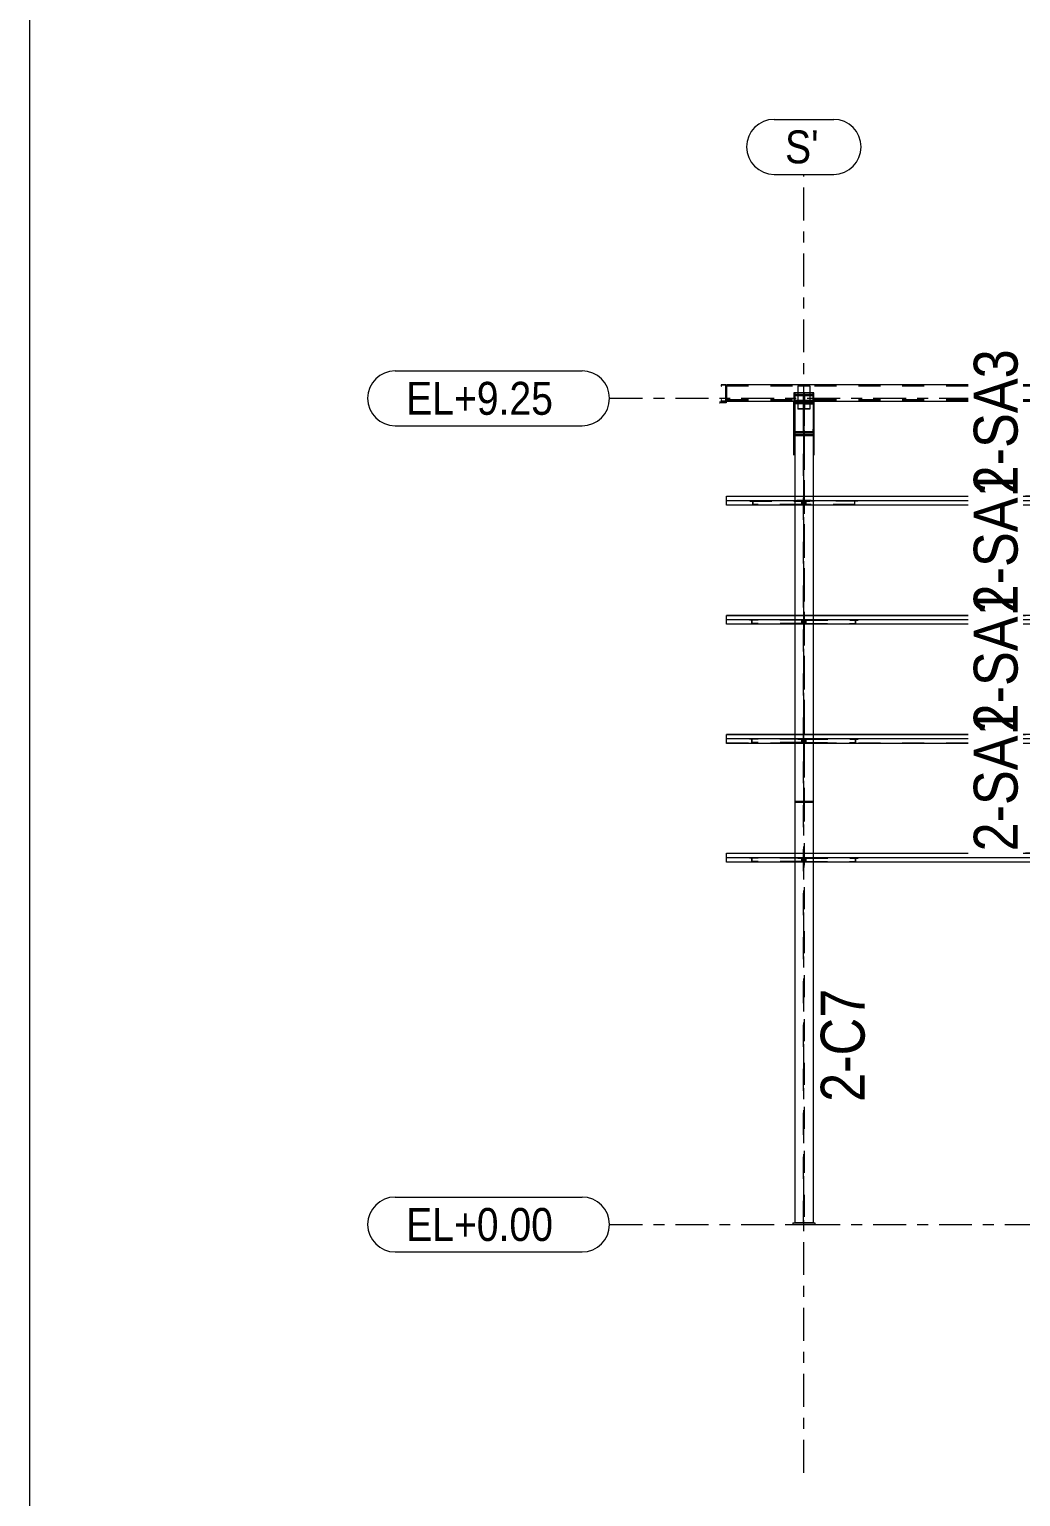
# Model space of a CAD drawing. Header units: millimetres. Extents: x -56 to 1115, y -311 to 509.
# Drawn here: x -53.9 to 36.4, y -8.1 to 125.5 of the extents above; entities that cross this region are included whole.
import ezdxf

# ---------------------------------------------------------------- set-up
doc = ezdxf.new("R2010")
doc.units = ezdxf.units.MM
for name, pattern in [('XKITLINE00', [0]), ('XKITLINE02', [4, 2, -2]), ('XKITLINE03', [6, 3, -1, 1, -1])]:
    doc.linetypes.add(name, pattern=pattern)
for name, color, linetype, lineweight in [('DrawingSheet', 5, 'Continuous', 0), ('Part', 2, 'Continuous', 0), ('PartMark', 7, 'Continuous', 0), ('S-grid', 1, 'Continuous', 0)]:
    doc.layers.add(name, color=color, linetype=linetype, lineweight=lineweight)
doc.styles.add('ARIAL', font='ARIAL.TTF')

# ---------------------------------------------------------------- blocks, each defined once
blk = doc.blocks.new('*A209')
at = {"layer": 'DrawingSheet', "color": 5, "linetype": 'XKITLINE00', "lineweight": 0}
blk.add_line((-53.85, 508.73), (-53.85, -311.27), dxfattribs=at)
blk = doc.blocks.new('*A212')
at = {"layer": 'S-grid', "color": 1, "linetype": 'XKITLINE03', "lineweight": 0}
blk.add_line((-1.03, 91.88), (31.63, 91.88), dxfattribs=at)
at = {"layer": 'S-grid', "color": 3, "style": 'ARIAL', "width": 0.85}
blk.add_text('EL+9.25', height=3, dxfattribs=at).set_placement((-19.55, 90.38))
blk = doc.blocks.new('*A213')
at = {"layer": 'S-grid', "color": 1, "linetype": 'XKITLINE03', "lineweight": 0}
blk.add_line((-1.03, 16.67), (1107.62, 16.67), dxfattribs=at)
at = {"layer": 'S-grid', "color": 3, "style": 'ARIAL', "width": 0.85}
blk.add_text('EL+0.00', height=3, dxfattribs=at).set_placement((-19.55, 15.17))
blk = doc.blocks.new('*A389')
at = {"layer": 'S-grid', "color": 1, "linetype": 'XKITLINE03', "lineweight": 0}
blk.add_line((16.67, -5.93), (16.67, 112.27), dxfattribs=at)
at = {"layer": 'S-grid', "color": 3, "style": 'ARIAL', "width": 0.85}
blk.add_text("S'", height=3, dxfattribs=at).set_placement((14.95, 113.27))
blk = doc.blocks.new('*A390')
at = {"layer": 'Part', "color": 2, "linetype": 'XKITLINE00', "lineweight": 0}
for p, q in [((9.63, 93.12), (9.63, 91.6)), ((31.63, 93.12), (9.63, 93.12)), ((77.25, 93.12), (36.63, 93.12)), ((77.25, 93.12), (77.25, 93.02)), ((16.13, 91.6), (9.63, 91.6)), ((31.63, 91.6), (17.21, 91.6)), ((76.75, 91.6), (36.63, 91.6))]:
    blk.add_line(p, q, dxfattribs=at)
at = {"layer": 'Part', "color": 7, "linetype": 'XKITLINE02', "lineweight": 0}
for p, q in [((31.63, 93.1), (9.63, 93.1)), ((31.63, 92.99), (9.63, 92.99)), ((77.25, 93.1), (36.63, 93.1)), ((77.25, 92.99), (36.63, 92.99)), ((77.25, 93.02), (77.25, 91.6)), ((31.63, 91.73), (9.63, 91.73)), ((31.63, 91.62), (9.63, 91.62)), ((17.21, 91.6), (16.13, 91.6)), ((77.25, 91.73), (36.63, 91.73)), ((77.25, 91.62), (36.63, 91.62)), ((77.25, 91.6), (76.75, 91.6))]:
    blk.add_line(p, q, dxfattribs=at)
blk = doc.blocks.new('*A391')
at = {"layer": 'Part', "color": 2, "linetype": 'XKITLINE00', "lineweight": 0}
for p, q in [((9.62, 82.14), (9.62, 82.96)), ((9.62, 82.96), (31.63, 82.96)), ((31.63, 82.94), (9.62, 82.94)), ((31.63, 82.96), (31.63, 82.96)), ((31.63, 82.94), (31.63, 82.94)), ((36.63, 82.96), (36.83, 82.96)), ((36.83, 82.94), (36.63, 82.94)), ((51.83, 82.96), (36.92, 82.96)), ((51.83, 82.94), (36.92, 82.94)), ((51.83, 82.96), (51.83, 82.96)), ((51.83, 82.94), (51.83, 82.94)), ((57.03, 82.96), (56.83, 82.96)), ((57.03, 82.94), (56.83, 82.94)), ((82.29, 82.96), (57.13, 82.96)), ((82.29, 82.94), (57.13, 82.94)), ((82.29, 82.96), (82.29, 82.14)), ((31.63, 82.56), (9.62, 82.56)), ((31.63, 82.14), (9.62, 82.14)), ((51.83, 82.56), (36.63, 82.56)), ((51.83, 82.14), (36.63, 82.14)), ((51.83, 82.56), (51.83, 82.56)), ((51.83, 82.14), (51.83, 82.14)), ((82.29, 82.56), (56.83, 82.56)), ((82.29, 82.14), (56.83, 82.14))]:
    blk.add_line(p, q, dxfattribs=at)
at = {"layer": 'Part', "color": 7, "linetype": 'XKITLINE02', "lineweight": 0}
for p, q in [((36.92, 82.96), (36.83, 82.96)), ((36.92, 82.94), (36.83, 82.94)), ((57.13, 82.96), (57.03, 82.96)), ((57.13, 82.94), (57.03, 82.94)), ((31.63, 82.54), (9.62, 82.54)), ((31.63, 82.15), (9.62, 82.15)), ((51.83, 82.54), (36.63, 82.54)), ((51.83, 82.15), (36.63, 82.15)), ((51.83, 82.54), (51.83, 82.54)), ((51.83, 82.15), (51.83, 82.15)), ((82.29, 82.54), (56.83, 82.54)), ((82.29, 82.15), (56.83, 82.15))]:
    blk.add_line(p, q, dxfattribs=at)
blk = doc.blocks.new('*A392')
at = {"layer": 'Part', "color": 2, "linetype": 'XKITLINE00', "lineweight": 0}
for p, q in [((9.62, 71.31), (9.62, 72.12)), ((9.62, 72.12), (31.63, 72.12)), ((31.63, 72.11), (9.62, 72.11)), ((31.63, 71.72), (9.62, 71.72)), ((31.63, 71.31), (9.62, 71.31)), ((36.63, 72.12), (36.63, 72.12)), ((36.63, 72.12), (36.83, 72.12)), ((36.83, 72.11), (36.63, 72.11)), ((36.63, 72.11), (36.63, 72.11)), ((51.83, 71.72), (36.63, 71.72)), ((51.83, 71.31), (36.63, 71.31)), ((51.83, 72.12), (36.92, 72.12)), ((51.83, 72.11), (36.92, 72.11)), ((57.03, 72.12), (56.83, 72.12)), ((56.83, 72.12), (56.83, 72.12)), ((57.03, 72.11), (56.83, 72.11)), ((56.83, 72.11), (56.83, 72.11)), ((82.29, 71.72), (56.83, 71.72)), ((82.29, 71.31), (56.83, 71.31)), ((82.29, 72.12), (57.13, 72.12)), ((82.29, 72.11), (57.13, 72.11)), ((82.29, 72.12), (82.29, 71.31))]:
    blk.add_line(p, q, dxfattribs=at)
at = {"layer": 'Part', "color": 7, "linetype": 'XKITLINE02', "lineweight": 0}
for p, q in [((31.63, 71.71), (9.62, 71.71)), ((31.63, 71.32), (9.62, 71.32)), ((51.83, 71.71), (36.63, 71.71)), ((51.83, 71.32), (36.63, 71.32)), ((36.92, 72.12), (36.83, 72.12)), ((36.92, 72.11), (36.83, 72.11)), ((82.29, 71.71), (56.83, 71.71)), ((82.29, 71.32), (56.83, 71.32)), ((57.13, 72.12), (57.03, 72.12)), ((57.13, 72.11), (57.03, 72.11))]:
    blk.add_line(p, q, dxfattribs=at)
blk = doc.blocks.new('*A393')
at = {"layer": 'Part', "color": 2, "linetype": 'XKITLINE00', "lineweight": 0}
for p, q in [((9.62, 49.64), (9.62, 50.46)), ((9.62, 50.46), (31.63, 50.46)), ((31.63, 50.44), (9.62, 50.44)), ((82.29, 50.06), (9.62, 50.06)), ((82.29, 49.64), (9.62, 49.64)), ((36.63, 50.46), (36.83, 50.46)), ((36.83, 50.44), (36.63, 50.44)), ((51.83, 50.46), (36.92, 50.46)), ((51.83, 50.44), (36.92, 50.44)), ((57.03, 50.46), (56.83, 50.46)), ((57.03, 50.44), (56.83, 50.44)), ((82.29, 50.46), (57.13, 50.46)), ((82.29, 50.44), (57.13, 50.44)), ((82.29, 50.46), (82.29, 49.64))]:
    blk.add_line(p, q, dxfattribs=at)
at = {"layer": 'Part', "color": 7, "linetype": 'XKITLINE02', "lineweight": 0}
for p, q in [((82.29, 50.04), (9.62, 50.04)), ((82.29, 49.65), (9.62, 49.65)), ((36.92, 50.46), (36.83, 50.46)), ((36.92, 50.44), (36.83, 50.44)), ((57.13, 50.46), (57.03, 50.46)), ((57.13, 50.44), (57.03, 50.44))]:
    blk.add_line(p, q, dxfattribs=at)
blk = doc.blocks.new('*A394')
at = {"layer": 'Part', "color": 2, "linetype": 'XKITLINE00', "lineweight": 0}
for p, q in [((9.62, 60.47), (9.62, 61.29)), ((9.62, 61.29), (31.63, 61.29)), ((31.63, 61.28), (9.62, 61.28)), ((31.63, 60.89), (9.62, 60.89)), ((31.63, 60.47), (9.62, 60.47)), ((31.63, 61.29), (31.63, 61.29)), ((31.63, 61.28), (31.63, 61.28)), ((36.63, 61.29), (36.83, 61.29)), ((36.83, 61.28), (36.63, 61.28)), ((51.83, 60.89), (36.63, 60.89)), ((51.83, 60.47), (36.63, 60.47)), ((51.83, 61.29), (36.92, 61.29)), ((51.83, 61.28), (36.92, 61.28)), ((51.83, 61.29), (51.83, 61.29)), ((51.83, 61.28), (51.83, 61.28)), ((57.03, 61.29), (56.83, 61.29)), ((57.03, 61.28), (56.83, 61.28)), ((82.29, 60.89), (56.83, 60.89)), ((82.29, 60.47), (56.83, 60.47)), ((82.29, 61.29), (57.13, 61.29)), ((82.29, 61.28), (57.13, 61.28)), ((82.29, 61.29), (82.29, 60.47))]:
    blk.add_line(p, q, dxfattribs=at)
at = {"layer": 'Part', "color": 7, "linetype": 'XKITLINE02', "lineweight": 0}
for p, q in [((31.63, 60.87), (9.62, 60.87)), ((31.63, 60.49), (9.62, 60.49)), ((51.83, 60.87), (36.63, 60.87)), ((51.83, 60.49), (36.63, 60.49)), ((36.92, 61.29), (36.83, 61.29)), ((36.92, 61.28), (36.83, 61.28)), ((82.29, 60.87), (56.83, 60.87)), ((82.29, 60.49), (56.83, 60.49)), ((57.13, 61.29), (57.03, 61.29)), ((57.13, 61.28), (57.03, 61.28))]:
    blk.add_line(p, q, dxfattribs=at)
blk = doc.blocks.new('*A415')
at = {"layer": 'Part', "color": 7, "linetype": 'XKITLINE02', "lineweight": 0}
for p, q in [((15.83, 92.31), (15.83, 91.61)), ((16.63, 92.21), (16.63, 88.84)), ((16.7, 88.84), (16.7, 92.21)), ((17.5, 91.61), (17.5, 92.31)), ((15.83, 91.7), (17.5, 91.7)), ((15.83, 91.61), (16.63, 91.61)), ((16.7, 91.61), (17.5, 91.61)), ((15.83, 88.75), (15.83, 89.07)), ((16.63, 88.84), (15.83, 88.84)), ((15.83, 88.75), (17.5, 88.75)), ((17.5, 88.84), (16.7, 88.84)), ((17.5, 88.75), (17.5, 89.07))]:
    blk.add_line(p, q, dxfattribs=at)
blk = doc.blocks.new('*A416')
at = {"layer": 'Part', "color": 2, "linetype": 'XKITLINE00', "lineweight": 0}
for p, q in [((15.83, 91.47), (15.83, 82.96)), ((16.13, 91.47), (15.83, 91.47)), ((17.5, 91.47), (17.21, 91.47)), ((17.5, 91.47), (17.5, 82.96)), ((15.83, 82.14), (15.83, 72.12)), ((17.5, 82.14), (17.5, 72.12)), ((15.83, 71.31), (15.83, 61.29)), ((17.5, 71.31), (17.5, 61.29)), ((15.83, 60.47), (15.83, 50.46)), ((17.5, 60.47), (17.5, 50.46)), ((15.83, 49.64), (15.83, 16.83)), ((17.5, 49.64), (17.5, 16.83))]:
    blk.add_line(p, q, dxfattribs=at)
at = {"layer": 'Part', "color": 7, "linetype": 'XKITLINE02', "lineweight": 0}
for p, q in [((16.63, 91.37), (15.83, 91.37)), ((17.21, 91.47), (16.13, 91.47)), ((16.63, 16.83), (16.63, 91.37)), ((16.7, 91.37), (16.7, 16.83)), ((16.7, 91.37), (17.5, 91.37)), ((15.83, 88.6), (16.63, 88.6)), ((15.83, 88.51), (17.5, 88.51)), ((16.7, 88.6), (17.5, 88.6)), ((15.83, 82.96), (15.83, 82.14)), ((17.5, 82.96), (17.5, 82.14)), ((15.83, 72.12), (15.83, 71.31)), ((17.5, 72.12), (17.5, 71.31)), ((15.83, 61.29), (15.83, 60.47)), ((17.5, 61.29), (17.5, 60.47)), ((15.83, 50.46), (15.83, 49.64)), ((17.5, 50.46), (17.5, 49.64)), ((17.5, 16.83), (15.83, 16.83))]:
    blk.add_line(p, q, dxfattribs=at)
blk = doc.blocks.new('*A417')
at = {"layer": 'Part', "color": 7, "linetype": 'XKITLINE02', "lineweight": 0}
for p, q in [((16.63, 88.43), (16.7, 88.43)), ((16.63, 88.43), (16.63, 55.18)), ((16.63, 88.39), (16.7, 88.39)), ((16.7, 88.43), (16.7, 55.18)), ((15.83, 79.31), (15.83, 55.16)), ((17.5, 79.31), (17.5, 55.16)), ((17.5, 55.18), (15.83, 55.18)), ((15.83, 55.16), (17.5, 55.16))]:
    blk.add_line(p, q, dxfattribs=at)
blk = doc.blocks.new('*A418')
at = {"layer": 'Part', "color": 2, "linetype": 'XKITLINE00', "lineweight": 0}
for p, q in [((15.67, 16.83), (15.67, 16.67)), ((15.67, 16.83), (17.67, 16.83)), ((15.67, 16.67), (17.67, 16.67)), ((17.67, 16.83), (17.67, 16.67))]:
    blk.add_line(p, q, dxfattribs=at)
blk = doc.blocks.new('*A419')
at = {"layer": 'Part', "color": 7, "linetype": 'XKITLINE02', "lineweight": 0}
for p, q in [((16.7, 50.08), (17.33, 50.08)), ((16.7, 50.04), (16.7, 50.08)), ((17.33, 50.04), (16.7, 50.04)), ((16.83, 50.04), (16.83, 50.08)), ((17.33, 50.08), (17.33, 50.04))]:
    blk.add_line(p, q, dxfattribs=at)
blk = doc.blocks.new('*A420')
at = {"layer": 'Part', "color": 7, "linetype": 'XKITLINE02', "lineweight": 0}
for p, q in [((16.01, 50.04), (16.01, 50.08)), ((16.01, 50.08), (16.63, 50.08)), ((16.63, 50.04), (16.01, 50.04)), ((16.51, 50.04), (16.51, 50.08)), ((16.63, 50.08), (16.63, 50.04))]:
    blk.add_line(p, q, dxfattribs=at)
blk = doc.blocks.new('*A421')
at = {"layer": 'Part', "color": 7, "linetype": 'XKITLINE02', "lineweight": 0}
for p, q in [((16.01, 60.87), (16.01, 60.92)), ((16.01, 60.92), (16.63, 60.92)), ((16.63, 60.87), (16.01, 60.87)), ((16.51, 60.87), (16.51, 60.92)), ((16.63, 60.92), (16.63, 60.87))]:
    blk.add_line(p, q, dxfattribs=at)
blk = doc.blocks.new('*A422')
at = {"layer": 'Part', "color": 7, "linetype": 'XKITLINE02', "lineweight": 0}
for p, q in [((16.7, 60.92), (17.33, 60.92)), ((16.7, 60.87), (16.7, 60.92)), ((17.33, 60.87), (16.7, 60.87)), ((16.83, 60.87), (16.83, 60.92)), ((17.33, 60.92), (17.33, 60.87))]:
    blk.add_line(p, q, dxfattribs=at)
blk = doc.blocks.new('*A423')
at = {"layer": 'Part', "color": 7, "linetype": 'XKITLINE02', "lineweight": 0}
for p, q in [((16.7, 71.75), (17.33, 71.75)), ((16.7, 71.71), (16.7, 71.75)), ((17.33, 71.71), (16.7, 71.71)), ((16.83, 71.71), (16.83, 71.75)), ((17.33, 71.75), (17.33, 71.71))]:
    blk.add_line(p, q, dxfattribs=at)
blk = doc.blocks.new('*A424')
at = {"layer": 'Part', "color": 7, "linetype": 'XKITLINE02', "lineweight": 0}
for p, q in [((16.01, 71.71), (16.01, 71.75)), ((16.01, 71.75), (16.63, 71.75)), ((16.63, 71.71), (16.01, 71.71)), ((16.51, 71.71), (16.51, 71.75)), ((16.63, 71.75), (16.63, 71.71))]:
    blk.add_line(p, q, dxfattribs=at)
blk = doc.blocks.new('*A425')
at = {"layer": 'Part', "color": 2, "linetype": 'XKITLINE00', "lineweight": 0}
for p, q in [((9.14, 93.12), (9.14, 92.99)), ((9.56, 93.12), (9.14, 93.12)), ((9.14, 92.99), (9.16, 92.99)), ((9.16, 92.99), (9.16, 93.1)), ((9.16, 93.1), (9.54, 93.1)), ((9.54, 93.1), (9.54, 91.62)), ((9.56, 91.6), (9.56, 93.12)), ((9.16, 91.73), (9.14, 91.73)), ((9.14, 91.73), (9.14, 91.6)), ((9.14, 91.6), (9.56, 91.6)), ((9.16, 91.62), (9.16, 91.73)), ((9.54, 91.62), (9.16, 91.62))]:
    blk.add_line(p, q, dxfattribs=at)
blk = doc.blocks.new('*A426')
at = {"layer": 'Part', "color": 7, "linetype": 'XKITLINE02', "lineweight": 0}
for p, q in [((16.63, 88.96), (16.63, 87.13)), ((16.7, 88.76), (16.63, 88.76)), ((16.63, 88.67), (16.7, 88.67)), ((16.7, 88.96), (16.7, 87.13))]:
    blk.add_line(p, q, dxfattribs=at)
blk = doc.blocks.new('*A427')
at = {"layer": 'Part', "color": 7, "linetype": 'XKITLINE02', "lineweight": 0}
for p, q in [((11.75, 82.54), (16.49, 82.54)), ((11.75, 82.54), (11.75, 82.52)), ((11.75, 82.52), (16.47, 82.52)), ((12.01, 82.21), (12.01, 82.52)), ((16.49, 82.21), (12.01, 82.21)), ((12.02, 82.54), (12.02, 82.21)), ((16.47, 82.21), (16.47, 82.52)), ((16.49, 82.54), (16.49, 82.21))]:
    blk.add_line(p, q, dxfattribs=at)
blk = doc.blocks.new('*A428')
at = {"layer": 'Part', "color": 7, "linetype": 'XKITLINE02', "lineweight": 0}
for p, q in [((16.63, 82.58), (16.01, 82.58)), ((16.01, 82.54), (16.01, 82.58)), ((16.63, 82.54), (16.01, 82.54)), ((16.63, 82.54), (16.63, 82.58))]:
    blk.add_line(p, q, dxfattribs=at)
blk = doc.blocks.new('*A429')
at = {"layer": 'Part', "color": 2, "linetype": 'XKITLINE00', "lineweight": 0}
blk.add_line((9, 91.48), (8.97, 91.46), dxfattribs=at)
at = {"layer": 'Part', "color": 7, "linetype": 'XKITLINE02', "lineweight": 0}
blk.add_line((8.97, 91.48), (9, 91.48), dxfattribs=at)
blk = doc.blocks.new('*A430')
at = {"layer": 'Part', "color": 2, "linetype": 'XKITLINE00', "lineweight": 0}
for p, q in [((9.6, 91.52), (8.97, 91.52)), ((9.6, 91.48), (8.97, 91.48)), ((9.6, 91.52), (9.6, 91.48))]:
    blk.add_line(p, q, dxfattribs=at)
blk = doc.blocks.new('*A431')
at = {"layer": 'Part', "color": 2, "linetype": 'XKITLINE00', "lineweight": 0}
for p, q in [((9.6, 93.02), (9.56, 93.02)), ((9.6, 91.52), (9.6, 93.02)), ((9.56, 91.6), (9.56, 91.52)), ((9.56, 91.52), (9.6, 91.52))]:
    blk.add_line(p, q, dxfattribs=at)
at = {"layer": 'Part', "color": 7, "linetype": 'XKITLINE02', "lineweight": 0}
blk.add_line((9.56, 93.02), (9.56, 91.6), dxfattribs=at)
blk = doc.blocks.new('*A432')
at = {"layer": 'Part', "color": 7, "linetype": 'XKITLINE02', "lineweight": 0}
for p, q in [((21.59, 82.54), (16.85, 82.54)), ((16.85, 82.21), (16.85, 82.54)), ((21.32, 82.21), (16.85, 82.21)), ((16.86, 82.21), (16.86, 82.52)), ((21.59, 82.52), (16.86, 82.52)), ((21.31, 82.21), (21.31, 82.54)), ((21.32, 82.21), (21.32, 82.52)), ((21.59, 82.54), (21.59, 82.52))]:
    blk.add_line(p, q, dxfattribs=at)
blk = doc.blocks.new('*A433')
at = {"layer": 'Part', "color": 7, "linetype": 'XKITLINE02', "lineweight": 0}
for p, q in [((15.75, 92.37), (15.75, 86.91)), ((17.58, 92.37), (15.75, 92.37)), ((17.58, 92.24), (15.75, 92.24)), ((17.58, 86.91), (17.58, 92.37))]:
    blk.add_line(p, q, dxfattribs=at)
blk = doc.blocks.new('*A434')
at = {"layer": 'Part', "color": 7, "linetype": 'XKITLINE02', "lineweight": 0}
for p, q in [((15.75, 92.24), (15.75, 91.6)), ((17.58, 92.24), (15.75, 92.24)), ((17.58, 91.6), (17.58, 92.24)), ((17.58, 92.11), (15.75, 92.11))]:
    blk.add_line(p, q, dxfattribs=at)
at = {"layer": 'Part', "color": 2, "linetype": 'XKITLINE00', "lineweight": 0}
for p, q in [((15.75, 86.7), (15.75, 91.6)), ((17.58, 91.6), (17.58, 86.7))]:
    blk.add_line(p, q, dxfattribs=at)
blk = doc.blocks.new('*A435')
at = {"layer": 'Part', "color": 7, "linetype": 'XKITLINE02', "lineweight": 0}
for p, q in [((16.7, 82.58), (16.7, 82.54)), ((17.33, 82.58), (16.7, 82.58)), ((16.7, 82.54), (17.33, 82.54)), ((17.33, 82.54), (17.33, 82.58))]:
    blk.add_line(p, q, dxfattribs=at)
blk = doc.blocks.new('*A447')
at = {"layer": 'S-grid', "color": 1, "linetype": 'XKITLINE00', "lineweight": 0}
for p, q in [((-20.55, 19.17), (-3.53, 19.17)), ((-20.55, 14.17), (-3.53, 14.17))]:
    blk.add_line(p, q, dxfattribs=at)
for centre, start, end in [((-20.55, 16.67), 90, 270), ((-3.53, 16.67), 270, 90)]:
    blk.add_arc(centre, 2.5, start, end, dxfattribs=at)
blk = doc.blocks.new('*A448')
at = {"layer": 'S-grid', "color": 1, "linetype": 'XKITLINE03', "lineweight": 0}
blk.add_line((-1.03, 16.67), (32.75, 16.67), dxfattribs=at)
at = {"layer": 'S-grid', "color": 3, "style": 'ARIAL', "width": 0.85}
blk.add_text('EL+0.00', height=3, dxfattribs=at).set_placement((-19.55, 15.17))
blk = doc.blocks.new('*A449')
at = {"layer": 'S-grid', "color": 1, "linetype": 'XKITLINE00', "lineweight": 0}
for p, q in [((-20.55, 19.17), (-3.53, 19.17)), ((-20.55, 14.17), (-3.53, 14.17))]:
    blk.add_line(p, q, dxfattribs=at)
for centre, start, end in [((-20.55, 16.67), 90, 270), ((-3.53, 16.67), 270, 90)]:
    blk.add_arc(centre, 2.5, start, end, dxfattribs=at)
blk = doc.blocks.new('*A450')
at = {"layer": 'Part', "color": 7, "linetype": 'XKITLINE02', "lineweight": 0}
for p, q in [((16.5, 50.04), (11.73, 50.04)), ((11.73, 50.04), (11.73, 50.02)), ((16.49, 50.02), (11.73, 50.02)), ((11.94, 49.71), (11.94, 50.02)), ((16.5, 49.71), (11.94, 49.71)), ((11.95, 49.71), (11.95, 50.04)), ((16.28, 50.02), (16.28, 50.04)), ((16.49, 49.71), (16.49, 50.02)), ((16.5, 50.04), (16.5, 49.71))]:
    blk.add_line(p, q, dxfattribs=at)
blk = doc.blocks.new('*A451')
at = {"layer": 'Part', "color": 7, "linetype": 'XKITLINE02', "lineweight": 0}
for p, q in [((16.65, 50), (16.65, 49.64)), ((16.65, 50), (16.69, 50)), ((16.65, 50), (16.69, 50)), ((16.69, 50), (16.69, 49.64))]:
    blk.add_line(p, q, dxfattribs=at)
at = {"layer": 'Part', "color": 2, "linetype": 'XKITLINE00', "lineweight": 0}
for p, q in [((16.65, 49.64), (16.65, 49.17)), ((16.69, 49.17), (16.69, 49.64)), ((16.65, 49.17), (16.69, 49.17))]:
    blk.add_line(p, q, dxfattribs=at)
blk = doc.blocks.new('*A452')
at = {"layer": 'Part', "color": 7, "linetype": 'XKITLINE02', "lineweight": 0}
for p, q in [((17.21, 50.04), (16.12, 50.04)), ((16.12, 50.04), (16.12, 50)), ((17.21, 50), (16.12, 50)), ((17.21, 50.04), (17.21, 50))]:
    blk.add_line(p, q, dxfattribs=at)
blk = doc.blocks.new('*A453')
at = {"layer": 'Part', "color": 7, "linetype": 'XKITLINE02', "lineweight": 0}
for p, q in [((21.6, 50.04), (16.83, 50.04)), ((16.83, 50.04), (16.83, 49.71)), ((16.83, 49.71), (21.39, 49.71)), ((16.84, 50.02), (21.6, 50.02)), ((16.84, 49.71), (16.84, 50.02)), ((17.05, 50.04), (17.05, 50.02)), ((21.38, 49.71), (21.38, 50.04)), ((21.39, 49.71), (21.39, 50.02)), ((21.6, 50.02), (21.6, 50.04))]:
    blk.add_line(p, q, dxfattribs=at)
blk = doc.blocks.new('*A454')
at = {"layer": 'S-grid', "color": 1, "linetype": 'XKITLINE00', "lineweight": 0}
for p, q in [((-20.55, 94.38), (-3.53, 94.38)), ((-20.55, 89.38), (-3.53, 89.38))]:
    blk.add_line(p, q, dxfattribs=at)
for centre, start, end in [((-20.55, 91.88), 90, 270), ((-3.53, 91.88), 270, 90)]:
    blk.add_arc(centre, 2.5, start, end, dxfattribs=at)
blk = doc.blocks.new('*A455')
at = {"layer": 'S-grid', "color": 1, "linetype": 'XKITLINE00', "lineweight": 0}
for p, q in [((13.95, 117.27), (19.38, 117.27)), ((13.95, 112.27), (19.38, 112.27))]:
    blk.add_line(p, q, dxfattribs=at)
for centre, start, end in [((13.95, 114.77), 90, 270), ((19.38, 114.77), 270, 90)]:
    blk.add_arc(centre, 2.5, start, end, dxfattribs=at)
blk = doc.blocks.new('*A456')
at = {"layer": 'S-grid', "color": 1, "linetype": 'XKITLINE03', "lineweight": 0}
blk.add_line((-1.03, 91.88), (31.63, 91.88), dxfattribs=at)
at = {"layer": 'S-grid', "color": 3, "style": 'ARIAL', "width": 0.85}
blk.add_text('EL+9.25', height=3, dxfattribs=at).set_placement((-19.55, 90.38))
blk = doc.blocks.new('*A457')
at = {"layer": 'S-grid', "color": 1, "linetype": 'XKITLINE00', "lineweight": 0}
for p, q in [((-20.55, 94.38), (-3.53, 94.38)), ((-20.55, 89.38), (-3.53, 89.38))]:
    blk.add_line(p, q, dxfattribs=at)
for centre, start, end in [((-20.55, 91.88), 90, 270), ((-3.53, 91.88), 270, 90)]:
    blk.add_arc(centre, 2.5, start, end, dxfattribs=at)
blk = doc.blocks.new('*A458')
at = {"layer": 'Part', "color": 7, "linetype": 'XKITLINE02', "lineweight": 0}
for p, q in [((16.5, 60.87), (11.73, 60.87)), ((11.73, 60.87), (11.73, 60.86)), ((16.49, 60.86), (11.73, 60.86)), ((11.94, 60.54), (11.94, 60.86)), ((16.5, 60.54), (11.94, 60.54)), ((11.95, 60.54), (11.95, 60.87)), ((16.28, 60.86), (16.28, 60.87)), ((16.49, 60.54), (16.49, 60.86)), ((16.5, 60.87), (16.5, 60.54))]:
    blk.add_line(p, q, dxfattribs=at)
blk = doc.blocks.new('*A459')
at = {"layer": 'Part', "color": 7, "linetype": 'XKITLINE02', "lineweight": 0}
for p, q in [((15.88, 55.18), (16.63, 55.18)), ((15.88, 55.09), (15.88, 55.18)), ((16.63, 55.09), (15.88, 55.09)), ((16.5, 55.18), (16.5, 55.09)), ((16.63, 55.18), (16.63, 55.09))]:
    blk.add_line(p, q, dxfattribs=at)
blk = doc.blocks.new('*A460')
at = {"layer": 'Part', "color": 7, "linetype": 'XKITLINE02', "lineweight": 0}
for p, q in [((21.6, 60.87), (16.83, 60.87)), ((16.83, 60.87), (16.83, 60.54)), ((16.83, 60.54), (21.39, 60.54)), ((16.84, 60.86), (21.6, 60.86)), ((16.84, 60.54), (16.84, 60.86)), ((17.05, 60.87), (17.05, 60.86)), ((21.38, 60.54), (21.38, 60.87)), ((21.39, 60.54), (21.39, 60.86)), ((21.6, 60.86), (21.6, 60.87))]:
    blk.add_line(p, q, dxfattribs=at)
blk = doc.blocks.new('*A461')
at = {"layer": 'Part', "color": 7, "linetype": 'XKITLINE02', "lineweight": 0}
for p, q in [((17.21, 60.87), (16.12, 60.87)), ((16.12, 60.87), (16.12, 60.83)), ((17.21, 60.83), (16.12, 60.83)), ((17.21, 60.87), (17.21, 60.83))]:
    blk.add_line(p, q, dxfattribs=at)
blk = doc.blocks.new('*A462')
at = {"layer": 'Part', "color": 7, "linetype": 'XKITLINE02', "lineweight": 0}
for p, q in [((16.65, 60.83), (16.65, 60.47)), ((16.65, 60.83), (16.69, 60.83)), ((16.65, 60.83), (16.69, 60.83)), ((16.69, 60.83), (16.69, 60.47))]:
    blk.add_line(p, q, dxfattribs=at)
at = {"layer": 'Part', "color": 2, "linetype": 'XKITLINE00', "lineweight": 0}
for p, q in [((16.65, 60.47), (16.65, 60)), ((16.69, 60), (16.69, 60.47)), ((16.65, 60), (16.69, 60))]:
    blk.add_line(p, q, dxfattribs=at)
blk = doc.blocks.new('*A463')
at = {"layer": 'Part', "color": 7, "linetype": 'XKITLINE02', "lineweight": 0}
for p, q in [((16.7, 55.18), (17.45, 55.18)), ((16.7, 55.09), (16.7, 55.18)), ((17.45, 55.09), (16.7, 55.09)), ((16.83, 55.18), (16.83, 55.09)), ((17.45, 55.18), (17.45, 55.09))]:
    blk.add_line(p, q, dxfattribs=at)
blk = doc.blocks.new('*A464')
at = {"layer": 'Part', "color": 7, "linetype": 'XKITLINE02', "lineweight": 0}
for p, q in [((16.5, 71.71), (11.73, 71.71)), ((11.73, 71.71), (11.73, 71.69)), ((16.49, 71.69), (11.73, 71.69)), ((11.94, 71.37), (11.94, 71.69)), ((16.5, 71.37), (11.94, 71.37)), ((11.95, 71.37), (11.95, 71.71)), ((16.28, 71.69), (16.28, 71.71)), ((16.49, 71.37), (16.49, 71.69)), ((16.5, 71.71), (16.5, 71.37))]:
    blk.add_line(p, q, dxfattribs=at)
blk = doc.blocks.new('*A465')
at = {"layer": 'Part', "color": 7, "linetype": 'XKITLINE02', "lineweight": 0}
for p, q in [((21.6, 71.71), (16.83, 71.71)), ((16.83, 71.71), (16.83, 71.37)), ((16.83, 71.37), (21.39, 71.37)), ((16.84, 71.69), (21.6, 71.69)), ((16.84, 71.37), (16.84, 71.69)), ((17.05, 71.71), (17.05, 71.69)), ((21.38, 71.37), (21.38, 71.71)), ((21.39, 71.37), (21.39, 71.69)), ((21.6, 71.69), (21.6, 71.71))]:
    blk.add_line(p, q, dxfattribs=at)
blk = doc.blocks.new('*A466')
at = {"layer": 'Part', "color": 7, "linetype": 'XKITLINE02', "lineweight": 0}
for p, q in [((16.65, 71.67), (16.65, 71.31)), ((16.65, 71.67), (16.69, 71.67)), ((16.65, 71.67), (16.69, 71.67)), ((16.69, 71.67), (16.69, 71.31))]:
    blk.add_line(p, q, dxfattribs=at)
at = {"layer": 'Part', "color": 2, "linetype": 'XKITLINE00', "lineweight": 0}
for p, q in [((16.65, 71.31), (16.65, 70.83)), ((16.65, 70.83), (16.69, 70.83)), ((16.69, 70.83), (16.69, 71.31))]:
    blk.add_line(p, q, dxfattribs=at)
blk = doc.blocks.new('*A467')
at = {"layer": 'Part', "color": 7, "linetype": 'XKITLINE02', "lineweight": 0}
for p, q in [((17.21, 71.71), (16.12, 71.71)), ((16.12, 71.71), (16.12, 71.67)), ((17.21, 71.67), (16.12, 71.67)), ((17.21, 71.71), (17.21, 71.67))]:
    blk.add_line(p, q, dxfattribs=at)
blk = doc.blocks.new('*A468')
at = {"layer": 'Part', "color": 7, "linetype": 'XKITLINE02', "lineweight": 0}
for p, q in [((16.62, 91.54), (16.62, 91.34)), ((16.71, 91.34), (16.62, 91.34)), ((16.62, 90.93), (16.62, 91.34)), ((16.71, 90.93), (16.62, 90.93)), ((16.62, 90.93), (16.62, 90.93)), ((16.71, 92.11), (16.62, 92.11)), ((16.62, 92.11), (16.62, 91.54)), ((16.62, 90.93), (16.62, 92.11)), ((16.71, 91.54), (16.62, 91.54)), ((16.71, 90.93), (16.62, 90.93)), ((16.71, 91.54), (16.71, 92.11)), ((16.71, 92.11), (16.71, 90.93)), ((16.71, 91.34), (16.71, 91.54)), ((16.71, 90.93), (16.71, 91.34)), ((16.71, 90.93), (16.71, 90.93))]:
    blk.add_line(p, q, dxfattribs=at)
blk = doc.blocks.new('*A469')
at = {"layer": 'Part', "color": 2, "linetype": 'XKITLINE00', "lineweight": 0}
for p, q in [((16.13, 93.02), (17.21, 93.02)), ((16.13, 93.02), (16.13, 90.93)), ((17.21, 93.02), (17.21, 90.93)), ((17.21, 90.93), (16.13, 90.93))]:
    blk.add_line(p, q, dxfattribs=at)
at = {"layer": 'Part', "color": 7, "linetype": 'XKITLINE02', "lineweight": 0}
for p, q in [((17.21, 93.02), (16.13, 93.02)), ((16.13, 90.93), (17.21, 90.93))]:
    blk.add_line(p, q, dxfattribs=at)
blk = doc.blocks.new('*A470')
at = {"layer": 'Part', "color": 2, "linetype": 'XKITLINE00', "lineweight": 0}
for p, q in [((17.21, 90.93), (16.13, 90.93)), ((16.13, 90.93), (16.13, 90.89)), ((17.21, 90.89), (16.13, 90.89)), ((17.21, 90.93), (17.21, 90.89))]:
    blk.add_line(p, q, dxfattribs=at)
blk = doc.blocks.new('*A471')
at = {"layer": 'Part', "color": 7, "linetype": 'XKITLINE02', "lineweight": 0}
for p, q in [((16.65, 82.5), (16.65, 82.14)), ((16.65, 82.5), (16.69, 82.5)), ((16.65, 82.5), (16.69, 82.5)), ((16.69, 82.5), (16.69, 82.14))]:
    blk.add_line(p, q, dxfattribs=at)
at = {"layer": 'Part', "color": 2, "linetype": 'XKITLINE00', "lineweight": 0}
for p, q in [((16.65, 82.14), (16.65, 81.67)), ((16.65, 81.67), (16.69, 81.67)), ((16.69, 81.67), (16.69, 82.14))]:
    blk.add_line(p, q, dxfattribs=at)
blk = doc.blocks.new('*A472')
at = {"layer": 'Part', "color": 7, "linetype": 'XKITLINE02', "lineweight": 0}
for p, q in [((17.21, 82.54), (16.12, 82.54)), ((16.12, 82.54), (16.12, 82.5)), ((17.21, 82.5), (16.12, 82.5)), ((17.21, 82.54), (17.21, 82.5))]:
    blk.add_line(p, q, dxfattribs=at)
blk = doc.blocks.new('*A473')
at = {"layer": 'Part', "color": 7, "linetype": 'XKITLINE02', "lineweight": 0}
for p, q in [((16.62, 92.37), (16.62, 91.72)), ((16.71, 92.37), (16.62, 92.37)), ((16.71, 91.72), (16.71, 92.37)), ((16.71, 91.83), (16.62, 91.83)), ((16.62, 91.78), (16.71, 91.78)), ((16.62, 91.72), (16.71, 91.72))]:
    blk.add_line(p, q, dxfattribs=at)
blk = doc.blocks.new('*A2121')
at = {"layer": 'PartMark', "color": 3, "style": 'ARIAL', "width": 0.85}
blk.add_text('2-SA1', height=4, rotation=90.0002, dxfattribs=at).set_placement((36.13, 50.63))
blk = doc.blocks.new('*A2124')
at = {"layer": 'PartMark', "color": 3, "style": 'ARIAL', "width": 0.85}
blk.add_text('2-C7', height=4, rotation=90.0002, dxfattribs=at).set_placement((22.2, 27.83))
blk = doc.blocks.new('*A2125')
at = {"layer": 'PartMark', "color": 3, "style": 'ARIAL', "width": 0.85}
blk.add_text('2-SA1', height=4, rotation=90.0002, dxfattribs=at).set_placement((36.13, 61.47))
blk = doc.blocks.new('*A2126')
at = {"layer": 'PartMark', "color": 3, "style": 'ARIAL', "width": 0.85}
blk.add_text('2-SA1', height=4, rotation=90.0002, dxfattribs=at).set_placement((36.13, 72.3))
blk = doc.blocks.new('*A2127')
at = {"layer": 'PartMark', "color": 3, "style": 'ARIAL', "width": 0.85}
blk.add_text('2-SA3', height=4, rotation=90.0002, dxfattribs=at).set_placement((36.13, 83.14))

msp = doc.modelspace()

# ---------------------------------------------------------------- block references
at = {"lineweight": 0}
for name in ['*A209', '*A455', '*A389', '*A2127', '*A454', '*A457', '*A212', '*A456', '*A425', '*A431', '*A390', '*A433', '*A434', '*A415', '*A469', '*A473', '*A430', '*A429', '*A416', '*A470', '*A468', '*A417', '*A426', '*A2126', '*A391', '*A427', '*A428', '*A472', '*A471', '*A435', '*A432', '*A2125', '*A392', '*A464', '*A424', '*A467', '*A466', '*A423', '*A465', '*A2121', '*A394', '*A458', '*A421', '*A461', '*A462', '*A422', '*A460', '*A459', '*A463', '*A393', '*A450', '*A420', '*A452', '*A451', '*A419', '*A453', '*A2124', '*A447', '*A449', '*A213', '*A448', '*A418']:
    msp.add_blockref(name, (0, 0), dxfattribs=at)

doc.saveas('drawing.dxf')
